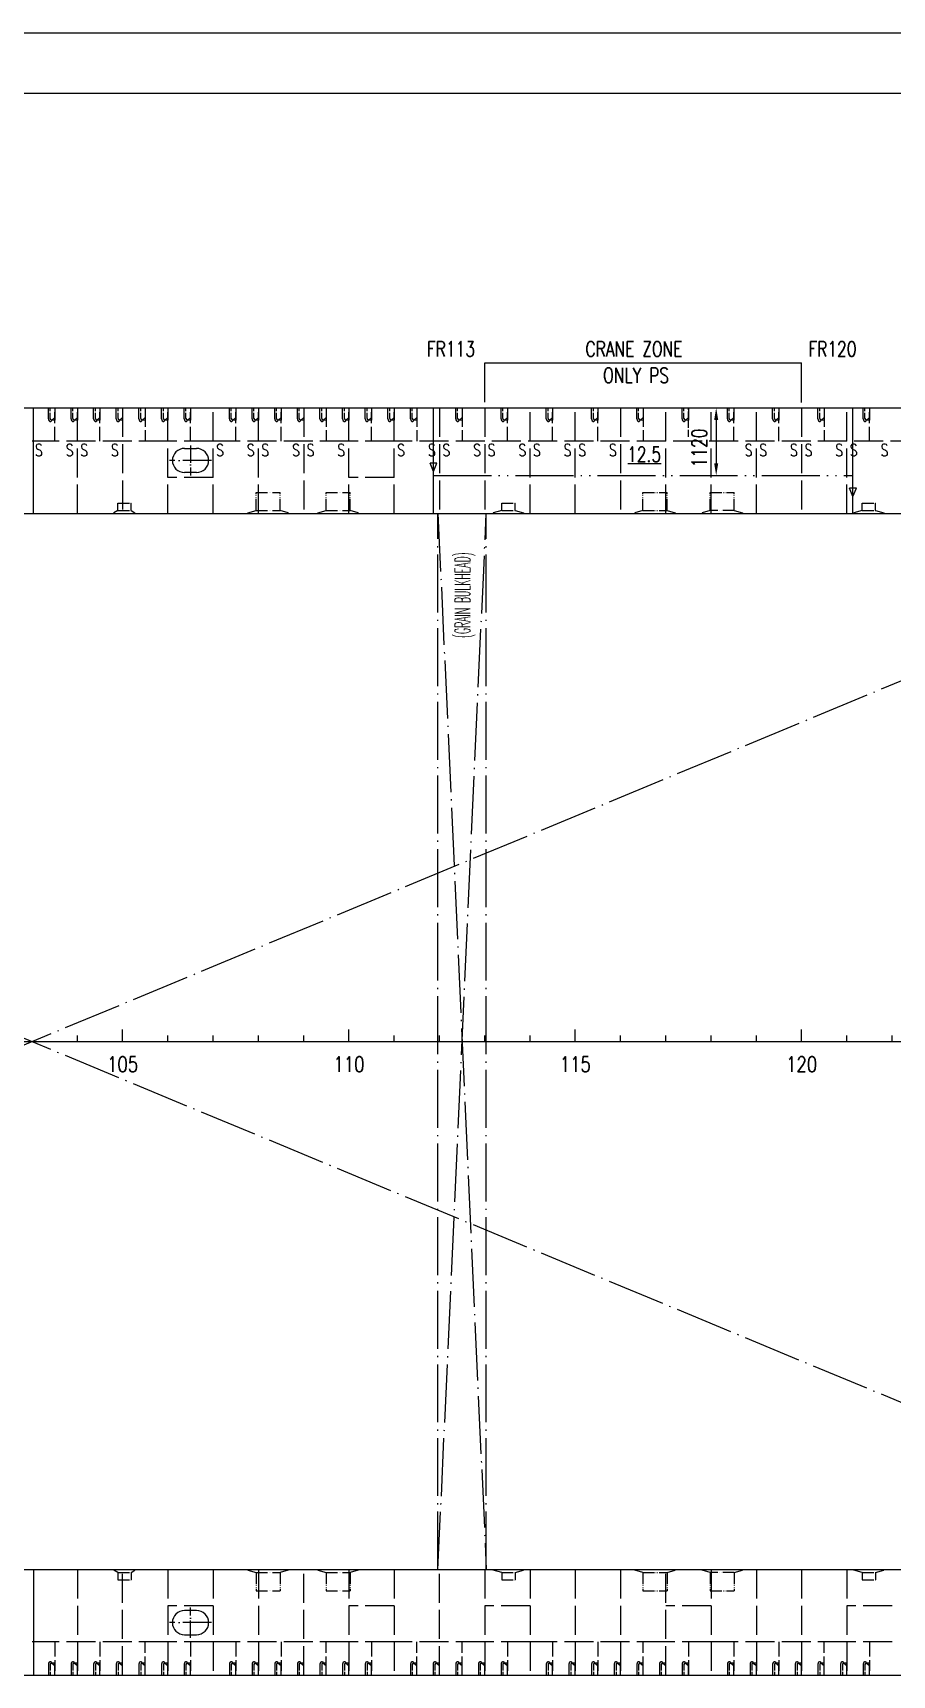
# Model space of a CAD drawing. Extents: x 373818 to 564480, y 322172 to 634257.
# Drawn here: x 500109 to 514346, y 468260 to 495477 of the extents above; entities that cross this region are included whole.
import ezdxf
from ezdxf.enums import TextEntityAlignment as Align

# ---------------------------------------------------------------- set-up
doc = ezdxf.new("R2010")
doc.units = 0
doc.header["$LTSCALE"] = 40
doc.header["$MEASUREMENT"] = 0
for name, pattern in [('ACAD_ISO02W100', [15, 12, -3]), ('ACAD_ISO04W100', [30.5, 24, -3, 0.5, -3]), ('ACAD_ISO05W100', [34, 24, -3, 0.5, -3, 0.5, -3])]:
    doc.linetypes.add(name, pattern=pattern)
doc.layers.get('0').update_dxf_attribs({"linetype": 'CONTINUOUS'})
for name, color, linetype in [('BT_ENG', 7, 'CONTINUOUS'), ('C-CEN', 4, 'ACAD_ISO04W100'), ('C-CON', 4, 'CONTINUOUS'), ('C-DAS', 4, 'ACAD_ISO02W100'), ('C-PH', 4, 'ACAD_ISO05W100'), ('FRAME', 7, 'CONTINUOUS'), ('Y-CON', 2, 'CONTINUOUS'), ('Y-DAS', 2, 'ACAD_ISO02W100'), ('Y-PH', 2, 'ACAD_ISO05W100')]:
    doc.layers.add(name, color=color, linetype=linetype)
doc.styles.add('ROMANS', font='romans.shx', dxfattribs={"width": 0.75, "height": 250, "bigfont": 'hzdx.shx'})

# ---------------------------------------------------------------- blocks, each defined once
blk = doc.blocks.new('A$C75882CA2')
at = {"layer": 'C-CON'}
for p, q in [((0, 57), (136, 114)), ((0, 57), (136, 0)), ((136, 0), (136, 114))]:
    blk.add_line(p, q, dxfattribs=at)
blk = doc.blocks.new('A$C771200ED')
at = {"layer": 'C-CON', "linetype": 'ACAD_ISO05W100', "ltscale": 0.2}
for p, q in [((135, 350), (535, 350)), ((135, 50), (135, 350)), ((535, 50), (535, 350)), ((0, 12), (135, 50)), ((0, 12), (0, 0)), ((135, 50), (535, 50)), ((670, 12), (535, 50)), ((670, 12), (670, 0))]:
    blk.add_line(p, q, dxfattribs=at)

msp = doc.modelspace()

# ---------------------------------------------------------------- linework, layer by layer
at = {"color": 2}
msp.add_line((417794.48, 494477.25), (562894.48, 494477.25), dxfattribs=at)
for p, q in [((507596.41, 489356.73), (507596.41, 490007.63)), ((512846.41, 489353.47), (512846.41, 490007.63)), ((500121.41, 487510.36), (500121.41, 489260.36)), ((500366.41, 489078.44), (500366.41, 489260.36)), ((500741.41, 489078.44), (500741.41, 489260.36)), ((501116.41, 489078.44), (501116.41, 489260.36)), ((501491.41, 489078.44), (501491.41, 489260.36)), ((501866.41, 489078.44), (501866.41, 489260.36)), ((502241.41, 489078.44), (502241.41, 489260.36)), ((502616.41, 489078.44), (502616.41, 489260.36)), ((503366.41, 489078.44), (503366.41, 489260.36)), ((503741.41, 489078.44), (503741.41, 489260.36)), ((504116.41, 489078.44), (504116.41, 489260.36)), ((504491.41, 489078.44), (504491.41, 489260.36)), ((504866.41, 489078.44), (504866.41, 489260.36)), ((505241.41, 489078.44), (505241.41, 489260.36)), ((505616.41, 489078.44), (505616.41, 489260.36)), ((505991.41, 489078.44), (505991.41, 489260.36)), ((506366.41, 489078.44), (506366.41, 489260.36)), ((507116.41, 489078.44), (507116.41, 489260.36)), ((507866.41, 489078.44), (507866.41, 489260.36)), ((508616.41, 489078.44), (508616.41, 489260.36)), ((509366.41, 489078.44), (509366.41, 489260.36)), ((510116.41, 489078.44), (510116.41, 489260.36)), ((510866.41, 489078.44), (510866.41, 489260.36)), ((511616.41, 489078.44), (511616.41, 489260.36)), ((512366.41, 489078.44), (512366.41, 489260.36)), ((513116.41, 489078.44), (513116.41, 489260.36)), ((513866.41, 489078.44), (513866.41, 489260.36)), ((502621.41, 488590.36), (502821.41, 488590.36)), ((502821.41, 488190.36), (502621.41, 488190.36)), ((479096.41, 478760.36), (521096.41, 478760.36)), ((500846.41, 478760.36), (500846.41, 478860.36)), ((501596.41, 478760.36), (501596.41, 478960.36)), ((502346.41, 478760.36), (502346.41, 478860.36)), ((503096.41, 478760.36), (503096.41, 478860.36)), ((503846.41, 478760.36), (503846.41, 478860.36)), ((504596.41, 478760.36), (504596.41, 478860.36)), ((505346.41, 478760.36), (505346.41, 478960.36)), ((506096.41, 478760.36), (506096.41, 478860.36)), ((506846.41, 478760.36), (506846.41, 478860.36)), ((507596.41, 478760.36), (507596.41, 478860.36)), ((508346.41, 478760.36), (508346.41, 478860.36)), ((509096.41, 478760.36), (509096.41, 478960.36)), ((509846.41, 478760.36), (509846.41, 478860.36)), ((510596.41, 478760.36), (510596.41, 478860.36)), ((511346.41, 478760.36), (511346.41, 478860.36)), ((512096.41, 478760.36), (512096.41, 478860.36)), ((512846.41, 478760.36), (512846.41, 478960.36)), ((513596.41, 478760.36), (513596.41, 478860.36)), ((514346.41, 478760.36), (514346.41, 478860.36)), ((500121.41, 470010.36), (500121.41, 468260.36)), ((502821.41, 469330.36), (502621.41, 469330.36)), ((502621.41, 468930.36), (502821.41, 468930.36)), ((500366.41, 468442.28), (500366.41, 468260.36)), ((500741.41, 468442.28), (500741.41, 468260.36)), ((501116.41, 468442.28), (501116.41, 468260.36)), ((501491.41, 468442.28), (501491.41, 468260.36)), ((501866.41, 468442.28), (501866.41, 468260.36)), ((502241.41, 468442.28), (502241.41, 468260.36)), ((502616.41, 468442.28), (502616.41, 468260.36)), ((503366.41, 468442.28), (503366.41, 468260.36)), ((503741.41, 468442.28), (503741.41, 468260.36)), ((504116.41, 468442.28), (504116.41, 468260.36)), ((504491.41, 468442.28), (504491.41, 468260.36)), ((504866.41, 468442.28), (504866.41, 468260.36)), ((505241.41, 468442.28), (505241.41, 468260.36)), ((505616.41, 468442.28), (505616.41, 468260.36)), ((506366.41, 468442.28), (506366.41, 468260.36)), ((506741.41, 468442.28), (506741.41, 468260.36)), ((507116.41, 468442.28), (507116.41, 468260.36)), ((507491.41, 468442.28), (507491.41, 468260.36)), ((507866.41, 468442.28), (507866.41, 468260.36)), ((508616.41, 468442.28), (508616.41, 468260.36)), ((508991.41, 468442.28), (508991.41, 468260.36)), ((509366.41, 468442.28), (509366.41, 468260.36)), ((509741.41, 468442.28), (509741.41, 468260.36)), ((510116.41, 468442.28), (510116.41, 468260.36)), ((510491.41, 468442.28), (510491.41, 468260.36)), ((510866.41, 468442.28), (510866.41, 468260.36)), ((511616.41, 468442.28), (511616.41, 468260.36)), ((511991.41, 468442.28), (511991.41, 468260.36)), ((512366.41, 468442.28), (512366.41, 468260.36)), ((512741.41, 468442.28), (512741.41, 468260.36)), ((513116.41, 468442.28), (513116.41, 468260.36)), ((513491.41, 468442.28), (513491.41, 468260.36)), ((513866.41, 468442.28), (513866.41, 468260.36))]:
    msp.add_line(p, q)
at = {"color": 1}
for p, q in [((506746.41, 487510.36), (506746.41, 489260.36)), ((513696.41, 487510.36), (513696.41, 489260.36))]:
    msp.add_line(p, q, dxfattribs=at)
at = {"color": 1, "linetype": 'ByBlock'}
msp.add_line((511431.12, 489060.36), (511431.12, 488340.36), dxfattribs=at)
for centre, radius, start, end in [((500416.41, 489078.44), 50, 180, 220.300494), ((500397.35, 489062.27), 25, 220.300494, 355.621629), ((500421.41, 489085.36), 25, 180, 270), ((500791.41, 489078.44), 50, 180, 220.300494), ((500772.35, 489062.27), 25, 220.300494, 355.621629), ((500796.41, 489085.36), 25, 180, 270), ((501166.41, 489078.44), 50, 180, 220.300494), ((501147.35, 489062.27), 25, 220.300494, 355.621629), ((501171.41, 489085.36), 25, 180, 270), ((501541.41, 489078.44), 50, 180, 220.300494), ((501522.35, 489062.27), 25, 220.300494, 355.621629), ((501546.41, 489085.36), 25, 180, 270), ((501916.41, 489078.44), 50, 180, 220.300494), ((501897.35, 489062.27), 25, 220.300494, 355.621629), ((501921.41, 489085.36), 25, 180, 270), ((502291.41, 489078.44), 50, 180, 220.300494), ((502272.35, 489062.27), 25, 220.300494, 355.621629), ((502296.41, 489085.36), 25, 180, 270), ((502666.41, 489078.44), 50, 180, 220.300494), ((502647.35, 489062.27), 25, 220.300494, 355.621629), ((502671.41, 489085.36), 25, 180, 270), ((503416.41, 489078.44), 50, 180, 220.300494), ((503397.35, 489062.27), 25, 220.300494, 355.621629), ((503421.41, 489085.36), 25, 180, 270), ((503791.41, 489078.44), 50, 180, 220.300494), ((503772.35, 489062.27), 25, 220.300494, 355.621629), ((503796.41, 489085.36), 25, 180, 270), ((504166.41, 489078.44), 50, 180, 220.300494), ((504147.35, 489062.27), 25, 220.300494, 355.621629), ((504171.41, 489085.36), 25, 180, 270), ((504541.41, 489078.44), 50, 180, 220.300494), ((504522.35, 489062.27), 25, 220.300494, 355.621629), ((504546.41, 489085.36), 25, 180, 270), ((504916.41, 489078.44), 50, 180, 220.300494), ((504897.35, 489062.27), 25, 220.300494, 355.621629), ((504921.41, 489085.36), 25, 180, 270), ((505291.41, 489078.44), 50, 180, 220.300494), ((505272.35, 489062.27), 25, 220.300494, 355.621629), ((505296.41, 489085.36), 25, 180, 270), ((505666.41, 489078.44), 50, 180, 220.300494), ((505647.35, 489062.27), 25, 220.300494, 355.621629), ((505671.41, 489085.36), 25, 180, 270), ((506041.41, 489078.44), 50, 180, 220.300494), ((506022.35, 489062.27), 25, 220.300494, 355.621629), ((506046.41, 489085.36), 25, 180, 270), ((506416.41, 489078.44), 50, 180, 220.300494), ((506397.35, 489062.27), 25, 220.300494, 355.621629), ((506421.41, 489085.36), 25, 180, 270), ((507166.41, 489078.44), 50, 180, 220.300494), ((507147.35, 489062.27), 25, 220.300494, 355.621629), ((507171.41, 489085.36), 25, 180, 270), ((507916.41, 489078.44), 50, 180, 220.300494), ((507897.35, 489062.27), 25, 220.300494, 355.621629), ((507921.41, 489085.36), 25, 180, 270), ((508666.41, 489078.44), 50, 180, 220.300494), ((508647.35, 489062.27), 25, 220.300494, 355.621629), ((508671.41, 489085.36), 25, 180, 270), ((509416.41, 489078.44), 50, 180, 220.300494), ((509397.35, 489062.27), 25, 220.300494, 355.621629), ((509421.41, 489085.36), 25, 180, 270), ((510166.41, 489078.44), 50, 180, 220.300494), ((510147.35, 489062.27), 25, 220.300494, 355.621629), ((510171.41, 489085.36), 25, 180, 270), ((510916.41, 489078.44), 50, 180, 220.300494), ((510897.35, 489062.27), 25, 220.300494, 355.621629), ((510921.41, 489085.36), 25, 180, 270), ((511666.41, 489078.44), 50, 180, 220.300494), ((511647.35, 489062.27), 25, 220.300494, 355.621629), ((511671.41, 489085.36), 25, 180, 270), ((512416.41, 489078.44), 50, 180, 220.300494), ((512397.35, 489062.27), 25, 220.300494, 355.621629), ((512421.41, 489085.36), 25, 180, 270), ((513166.41, 489078.44), 50, 180, 220.300494), ((513147.35, 489062.27), 25, 220.300494, 355.621629), ((513171.41, 489085.36), 25, 180, 270), ((513916.41, 489078.44), 50, 180, 220.300494), ((513897.35, 489062.27), 25, 220.300494, 355.621629), ((513921.41, 489085.36), 25, 180, 270), ((502621.41, 488390.36), 200, 90, 270), ((502821.41, 488390.36), 200, 270, 90), ((502621.41, 469130.36), 200, 90, 270), ((502821.41, 469130.36), 200, 270, 90), ((500416.41, 468442.28), 50, 139.699506, 180), ((500397.35, 468458.45), 25, 4.378371, 139.699506), ((500421.41, 468435.36), 25, 90, 180), ((500791.41, 468442.28), 50, 139.699506, 180), ((500772.35, 468458.45), 25, 4.378371, 139.699506), ((500796.41, 468435.36), 25, 90, 180), ((501166.41, 468442.28), 50, 139.699506, 180), ((501147.35, 468458.45), 25, 4.378371, 139.699506), ((501171.41, 468435.36), 25, 90, 180), ((501541.41, 468442.28), 50, 139.699506, 180), ((501522.35, 468458.45), 25, 4.378371, 139.699506), ((501546.41, 468435.36), 25, 90, 180), ((501916.41, 468442.28), 50, 139.699506, 180), ((501897.35, 468458.45), 25, 4.378371, 139.699506), ((501921.41, 468435.36), 25, 90, 180), ((502291.41, 468442.28), 50, 139.699506, 180), ((502272.35, 468458.45), 25, 4.378371, 139.699506), ((502296.41, 468435.36), 25, 90, 180), ((502666.41, 468442.28), 50, 139.699506, 180), ((502647.35, 468458.45), 25, 4.378371, 139.699506), ((502671.41, 468435.36), 25, 90, 180), ((503416.41, 468442.28), 50, 139.699506, 180), ((503397.35, 468458.45), 25, 4.378371, 139.699506), ((503421.41, 468435.36), 25, 90, 180), ((503791.41, 468442.28), 50, 139.699506, 180), ((503772.35, 468458.45), 25, 4.378371, 139.699506), ((503796.41, 468435.36), 25, 90, 180), ((504166.41, 468442.28), 50, 139.699506, 180), ((504147.35, 468458.45), 25, 4.378371, 139.699506), ((504171.41, 468435.36), 25, 90, 180), ((504541.41, 468442.28), 50, 139.699506, 180), ((504522.35, 468458.45), 25, 4.378371, 139.699506), ((504546.41, 468435.36), 25, 90, 180), ((504916.41, 468442.28), 50, 139.699506, 180), ((504897.35, 468458.45), 25, 4.378371, 139.699506), ((504921.41, 468435.36), 25, 90, 180), ((505291.41, 468442.28), 50, 139.699506, 180), ((505272.35, 468458.45), 25, 4.378371, 139.699506), ((505296.41, 468435.36), 25, 90, 180), ((505666.41, 468442.28), 50, 139.699506, 180), ((505647.35, 468458.45), 25, 4.378371, 139.699506), ((505671.41, 468435.36), 25, 90, 180), ((506416.41, 468442.28), 50, 139.699506, 180), ((506397.35, 468458.45), 25, 4.378371, 139.699506), ((506421.41, 468435.36), 25, 90, 180), ((506791.41, 468442.28), 50, 139.699506, 180), ((506772.35, 468458.45), 25, 4.378371, 139.699506), ((506796.41, 468435.36), 25, 90, 180), ((507166.41, 468442.28), 50, 139.699506, 180), ((507147.35, 468458.45), 25, 4.378371, 139.699506), ((507171.41, 468435.36), 25, 90, 180), ((507541.41, 468442.28), 50, 139.699506, 180), ((507522.35, 468458.45), 25, 4.378371, 139.699506), ((507546.41, 468435.36), 25, 90, 180), ((507916.41, 468442.28), 50, 139.699506, 180), ((507897.35, 468458.45), 25, 4.378371, 139.699506), ((507921.41, 468435.36), 25, 90, 180), ((508666.41, 468442.28), 50, 139.699506, 180), ((508647.35, 468458.45), 25, 4.378371, 139.699506), ((508671.41, 468435.36), 25, 90, 180), ((509041.41, 468442.28), 50, 139.699506, 180), ((509022.35, 468458.45), 25, 4.378371, 139.699506), ((509046.41, 468435.36), 25, 90, 180), ((509416.41, 468442.28), 50, 139.699506, 180), ((509397.35, 468458.45), 25, 4.378371, 139.699506), ((509421.41, 468435.36), 25, 90, 180), ((509791.41, 468442.28), 50, 139.699506, 180), ((509772.35, 468458.45), 25, 4.378371, 139.699506), ((509796.41, 468435.36), 25, 90, 180), ((510166.41, 468442.28), 50, 139.699506, 180), ((510147.35, 468458.45), 25, 4.378371, 139.699506), ((510171.41, 468435.36), 25, 90, 180), ((510541.41, 468442.28), 50, 139.699506, 180), ((510522.35, 468458.45), 25, 4.378371, 139.699506), ((510546.41, 468435.36), 25, 90, 180), ((510916.41, 468442.28), 50, 139.699506, 180), ((510897.35, 468458.45), 25, 4.378371, 139.699506), ((510921.41, 468435.36), 25, 90, 180), ((511666.41, 468442.28), 50, 139.699506, 180), ((511647.35, 468458.45), 25, 4.378371, 139.699506), ((511671.41, 468435.36), 25, 90, 180), ((512041.41, 468442.28), 50, 139.699506, 180), ((512022.35, 468458.45), 25, 4.378371, 139.699506), ((512046.41, 468435.36), 25, 90, 180), ((512416.41, 468442.28), 50, 139.699506, 180), ((512397.35, 468458.45), 25, 4.378371, 139.699506), ((512421.41, 468435.36), 25, 90, 180), ((512791.41, 468442.28), 50, 139.699506, 180), ((512772.35, 468458.45), 25, 4.378371, 139.699506), ((512796.41, 468435.36), 25, 90, 180), ((513166.41, 468442.28), 50, 139.699506, 180), ((513147.35, 468458.45), 25, 4.378371, 139.699506), ((513171.41, 468435.36), 25, 90, 180), ((513541.41, 468442.28), 50, 139.699506, 180), ((513522.35, 468458.45), 25, 4.378371, 139.699506), ((513546.41, 468435.36), 25, 90, 180), ((513916.41, 468442.28), 50, 139.699506, 180), ((513897.35, 468458.45), 25, 4.378371, 139.699506), ((513921.41, 468435.36), 25, 90, 180)]:
    msp.add_arc(centre, radius, start, end)
for points in [[(511397.78, 489060.36), (511464.45, 489060.36), (511431.12, 489260.36)], [(511397.78, 488340.36), (511464.45, 488340.36), (511431.12, 488140.36)]]:
    msp.add_solid(points, dxfattribs=at)
at = {"layer": 'BT_ENG'}
msp.add_line((415294.48, 495477.25), (563894.48, 495477.25), dxfattribs=at)
at = {"layer": 'C-CEN', "ltscale": 0.3}
for p, q in [((502721.41, 488640.36), (502721.41, 488140.36)), ((502721.41, 468880.36), (502721.41, 469380.36))]:
    msp.add_line(p, q, dxfattribs=at)
at = {"layer": 'C-CEN', "ltscale": 0.5}
for p, q in [((503071.41, 488390.36), (502371.41, 488390.36)), ((503071.41, 469130.36), (502371.41, 469130.36))]:
    msp.add_line(p, q, dxfattribs=at)
at = {"layer": 'C-CEN'}
for p, q in [((506821.41, 470010.36), (506821.41, 487510.36)), ((506821.41, 470010.36), (507621.41, 487510.36)), ((506821.41, 487510.36), (507621.41, 470010.36)), ((507621.41, 470010.36), (507621.41, 487510.36)), ((479234.28, 487422.49), (520948.89, 470102.24)), ((479243.94, 470102.24), (520948.89, 487418.48))]:
    msp.add_line(p, q, dxfattribs=at)
at = {"layer": 'C-CON'}
msp.add_line((507596.41, 490007.63), (512846.41, 490007.63), dxfattribs=at)
at = {"layer": 'C-CON', "linetype": 'ACAD_ISO05W100', "ltscale": 0.2}
for p, q in [((510216.41, 487560.36), (510216.41, 487860.36)), ((510216.41, 487860.36), (510616.41, 487860.36)), ((510616.41, 487560.36), (510616.41, 487860.36)), ((511331.53, 487860.36), (511731.53, 487860.36)), ((511331.53, 487560.36), (511331.53, 487860.36)), ((511731.53, 487560.36), (511731.53, 487860.36)), ((501516.41, 487560.36), (501451.41, 487522.36)), ((501451.41, 487510.36), (501451.41, 487522.36)), ((501516.41, 487560.36), (501516.41, 487680.36)), ((501516.41, 487680.36), (501736.41, 487680.36)), ((501516.41, 487560.36), (501736.41, 487560.36)), ((501736.41, 487560.36), (501736.41, 487680.36)), ((501736.41, 487560.36), (501801.41, 487522.36)), ((501801.41, 487510.36), (501801.41, 487522.36)), ((507877.78, 487560.36), (507737.78, 487522.36)), ((507737.78, 487522.36), (507737.78, 487510.36)), ((507877.78, 487680.36), (508097.78, 487680.36)), ((507877.78, 487560.36), (507877.78, 487680.36)), ((507877.78, 487560.36), (508097.78, 487560.36)), ((508097.78, 487560.36), (508097.78, 487680.36)), ((508097.78, 487560.36), (508237.78, 487522.36)), ((508237.78, 487522.36), (508237.78, 487510.36)), ((510216.41, 487560.36), (510081.41, 487522.36)), ((510081.41, 487522.36), (510081.41, 487510.36)), ((510216.41, 487560.36), (510616.41, 487560.36)), ((510616.41, 487560.36), (510751.41, 487522.36)), ((510751.41, 487522.36), (510751.41, 487510.36)), ((511331.53, 487560.36), (511196.53, 487522.36)), ((511196.53, 487522.36), (511196.53, 487510.36)), ((511731.53, 487560.36), (511331.53, 487560.36)), ((511731.53, 487560.36), (511866.53, 487522.36)), ((511866.53, 487522.36), (511866.53, 487510.36)), ((513850.9, 487560.36), (513710.9, 487522.36)), ((513710.9, 487522.36), (513710.9, 487510.36)), ((513850.9, 487680.36), (514070.9, 487680.36)), ((513850.9, 487560.36), (513850.9, 487680.36)), ((513850.9, 487560.36), (514070.9, 487560.36)), ((514070.9, 487560.36), (514070.9, 487680.36)), ((514070.9, 487560.36), (514210.9, 487522.36)), ((514210.9, 487522.36), (514210.9, 487510.36)), ((501451.41, 470010.36), (501451.41, 469998.36)), ((501516.41, 469960.36), (501451.41, 469998.36)), ((501516.41, 469960.36), (501736.41, 469960.36)), ((501516.41, 469960.36), (501516.41, 469840.36)), ((501516.41, 469840.36), (501736.41, 469840.36)), ((501736.41, 469960.36), (501801.41, 469998.36)), ((501736.41, 469960.36), (501736.41, 469840.36)), ((501801.41, 470010.36), (501801.41, 469998.36)), ((507737.78, 469998.36), (507737.78, 470010.36)), ((507877.78, 469960.36), (507737.78, 469998.36)), ((507877.78, 469960.36), (507877.78, 469840.36)), ((507877.78, 469960.36), (508097.78, 469960.36)), ((507877.78, 469840.36), (508097.78, 469840.36)), ((508097.78, 469960.36), (508237.78, 469998.36)), ((508097.78, 469960.36), (508097.78, 469840.36)), ((508237.78, 469998.36), (508237.78, 470010.36)), ((510081.41, 469998.36), (510081.41, 470010.36)), ((510216.41, 469960.36), (510081.41, 469998.36)), ((510216.41, 469960.36), (510616.41, 469960.36)), ((510216.41, 469960.36), (510216.41, 469660.36)), ((510616.41, 469960.36), (510751.41, 469998.36)), ((510616.41, 469960.36), (510616.41, 469660.36)), ((510751.41, 469998.36), (510751.41, 470010.36)), ((511196.53, 469998.36), (511196.53, 470010.36)), ((511331.53, 469960.36), (511196.53, 469998.36)), ((511731.53, 469960.36), (511331.53, 469960.36)), ((511331.53, 469960.36), (511331.53, 469660.36)), ((511731.53, 469960.36), (511866.53, 469998.36)), ((511731.53, 469960.36), (511731.53, 469660.36)), ((511866.53, 469998.36), (511866.53, 470010.36)), ((513710.9, 469998.36), (513710.9, 470010.36)), ((513850.9, 469960.36), (513710.9, 469998.36)), ((513850.9, 469960.36), (514070.9, 469960.36)), ((513850.9, 469960.36), (513850.9, 469840.36)), ((513850.9, 469840.36), (514070.9, 469840.36)), ((514070.9, 469960.36), (514210.9, 469998.36)), ((514070.9, 469960.36), (514070.9, 469840.36)), ((514210.9, 469998.36), (514210.9, 470010.36)), ((510216.41, 469660.36), (510616.41, 469660.36)), ((511331.53, 469660.36), (511731.53, 469660.36))]:
    msp.add_line(p, q, dxfattribs=at)
at = {"layer": 'C-DAS', "ltscale": 0.2}
for p, q in [((500396.41, 489085.36), (500396.41, 489260.36)), ((500771.41, 489085.36), (500771.41, 489260.36)), ((501146.41, 489085.36), (501146.41, 489260.36)), ((501521.41, 489085.36), (501521.41, 489260.36)), ((501896.41, 489085.36), (501896.41, 489260.36)), ((502271.41, 489085.36), (502271.41, 489260.36)), ((502646.41, 489085.36), (502646.41, 489260.36)), ((503396.41, 489085.36), (503396.41, 489260.36)), ((503771.41, 489085.36), (503771.41, 489260.36)), ((504146.41, 489085.36), (504146.41, 489260.36)), ((504521.41, 489085.36), (504521.41, 489260.36)), ((504896.41, 489085.36), (504896.41, 489260.36)), ((505271.41, 489085.36), (505271.41, 489260.36)), ((505646.41, 489085.36), (505646.41, 489260.36)), ((506021.41, 489085.36), (506021.41, 489260.36)), ((506396.41, 489085.36), (506396.41, 489260.36)), ((507146.41, 489085.36), (507146.41, 489260.36)), ((507896.41, 489085.36), (507896.41, 489260.36)), ((508646.41, 489085.36), (508646.41, 489260.36)), ((509396.41, 489085.36), (509396.41, 489260.36)), ((510146.41, 489085.36), (510146.41, 489260.36)), ((510896.41, 489085.36), (510896.41, 489260.36)), ((511646.41, 489085.36), (511646.41, 489260.36)), ((512396.41, 489085.36), (512396.41, 489260.36)), ((513146.41, 489085.36), (513146.41, 489260.36)), ((513896.41, 489085.36), (513896.41, 489260.36)), ((500396.41, 468435.36), (500396.41, 468260.36)), ((500771.41, 468435.36), (500771.41, 468260.36)), ((501146.41, 468435.36), (501146.41, 468260.36)), ((501521.41, 468435.36), (501521.41, 468260.36)), ((501896.41, 468435.36), (501896.41, 468260.36)), ((502271.41, 468435.36), (502271.41, 468260.36)), ((502646.41, 468435.36), (502646.41, 468260.36)), ((503396.41, 468435.36), (503396.41, 468260.36)), ((503771.41, 468435.36), (503771.41, 468260.36)), ((504146.41, 468435.36), (504146.41, 468260.36)), ((504521.41, 468435.36), (504521.41, 468260.36)), ((504896.41, 468435.36), (504896.41, 468260.36)), ((505271.41, 468435.36), (505271.41, 468260.36)), ((505646.41, 468435.36), (505646.41, 468260.36)), ((506396.41, 468435.36), (506396.41, 468260.36)), ((506771.41, 468435.36), (506771.41, 468260.36)), ((507146.41, 468435.36), (507146.41, 468260.36)), ((507521.41, 468435.36), (507521.41, 468260.36)), ((507896.41, 468435.36), (507896.41, 468260.36)), ((508646.41, 468435.36), (508646.41, 468260.36)), ((509021.41, 468435.36), (509021.41, 468260.36)), ((509396.41, 468435.36), (509396.41, 468260.36)), ((509771.41, 468435.36), (509771.41, 468260.36)), ((510146.41, 468435.36), (510146.41, 468260.36)), ((510521.41, 468435.36), (510521.41, 468260.36)), ((510896.41, 468435.36), (510896.41, 468260.36)), ((511646.41, 468435.36), (511646.41, 468260.36)), ((512021.41, 468435.36), (512021.41, 468260.36)), ((512396.41, 468435.36), (512396.41, 468260.36)), ((512771.41, 468435.36), (512771.41, 468260.36)), ((513146.41, 468435.36), (513146.41, 468260.36)), ((513521.41, 468435.36), (513521.41, 468260.36)), ((513896.41, 468435.36), (513896.41, 468260.36))]:
    msp.add_line(p, q, dxfattribs=at)
at = {"layer": 'C-DAS'}
for p, q in [((500846.41, 487510.36), (500846.41, 489260.36)), ((501596.41, 489260.36), (501596.41, 487510.36)), ((502346.41, 487510.36), (502346.41, 489260.36)), ((503846.41, 487510.36), (503846.41, 489260.36)), ((504596.41, 489260.36), (504596.41, 487510.36)), ((505346.41, 487510.36), (505346.41, 489260.36)), ((506846.41, 489260.36), (506846.41, 487510.36)), ((507596.41, 489260.36), (507596.41, 487510.36)), ((509096.41, 487510.36), (509096.41, 489260.36)), ((509846.41, 489260.36), (509846.41, 487510.36)), ((510596.41, 487510.36), (510596.41, 489260.36)), ((512096.41, 487510.36), (512096.41, 489260.36)), ((512846.41, 489260.36), (512846.41, 487510.36)), ((513596.41, 487510.36), (513596.41, 489260.36)), ((502346.41, 488710.36), (500096.41, 488710.36)), ((505346.41, 488710.36), (503096.41, 488710.36)), ((516596.41, 488710.36), (506096.41, 488710.36)), ((500846.41, 470010.36), (500846.41, 468260.36)), ((501596.41, 468260.36), (501596.41, 470010.36)), ((502346.41, 470010.36), (502346.41, 468260.36)), ((503846.41, 470010.36), (503846.41, 468260.36)), ((504596.41, 468260.36), (504596.41, 470010.36)), ((505346.41, 470010.36), (505346.41, 468260.36)), ((506846.41, 468260.36), (506846.41, 470010.36)), ((507596.41, 470010.36), (507596.41, 468260.36)), ((509096.41, 470010.36), (509096.41, 468260.36)), ((509846.41, 470010.36), (509846.41, 468260.36)), ((510596.41, 468260.36), (510596.41, 470010.36)), ((512096.41, 470010.36), (512096.41, 468260.36)), ((512846.41, 470010.36), (512846.41, 468260.36)), ((513596.41, 470010.36), (513596.41, 468260.36)), ((502346.41, 468810.36), (500096.41, 468810.36)), ((505346.41, 468810.36), (503096.41, 468810.36)), ((507596.41, 468810.36), (506096.41, 468810.36)), ((510596.41, 468810.36), (508346.41, 468810.36)), ((513596.41, 468810.36), (511346.41, 468810.36))]:
    msp.add_line(p, q, dxfattribs=at)
at = {"layer": 'C-PH'}
msp.add_line((510518.22, 488333.41), (509965.74, 488333.41), dxfattribs=at)
at = {"layer": 'Y-CON'}
for p, q in [((449096.41, 487510.36), (521096.41, 487510.36)), ((449096.41, 470010.36), (521096.41, 470010.36)), ((474096.41, 468260.36), (513496.41, 468260.36)), ((513496.41, 468260.36), (515496.41, 468260.36))]:
    msp.add_line(p, q, dxfattribs=at)
for points in [[(474096.41, 489260.36), (513496.41, 489260.36), (515496.41, 489260.36), (518746.41, 489260.36), (520629.51, 489260.36), (521996.41, 489260.36), (525858.41, 489260.36), (526667.41, 489256.76), (528496.41, 489195.56), (528538.41, 489193.06), (530143.41, 489057.76), (531746.41, 488839.76), (533311.41, 488549.96)], [(500471.41, 489260.36), (500471.41, 489060.36), (500421.41, 489060.36), (500471.41, 489100.36)], [(500846.41, 489260.36), (500846.41, 489060.36), (500796.41, 489060.36), (500846.41, 489100.36)], [(501221.41, 489260.36), (501221.41, 489060.36), (501171.41, 489060.36), (501221.41, 489100.36)], [(501596.41, 489260.36), (501596.41, 489060.36), (501546.41, 489060.36), (501596.41, 489100.36)], [(501971.41, 489260.36), (501971.41, 489060.36), (501921.41, 489060.36), (501971.41, 489100.36)], [(502346.41, 489260.36), (502346.41, 489060.36), (502296.41, 489060.36), (502346.41, 489100.36)], [(502721.41, 489260.36), (502721.41, 489060.36), (502671.41, 489060.36), (502721.41, 489100.36)], [(503471.41, 489260.36), (503471.41, 489060.36), (503421.41, 489060.36), (503471.41, 489100.36)], [(503846.41, 489260.36), (503846.41, 489060.36), (503796.41, 489060.36), (503846.41, 489100.36)], [(504221.41, 489260.36), (504221.41, 489060.36), (504171.41, 489060.36), (504221.41, 489100.36)], [(504596.41, 489260.36), (504596.41, 489060.36), (504546.41, 489060.36), (504596.41, 489100.36)], [(504971.41, 489260.36), (504971.41, 489060.36), (504921.41, 489060.36), (504971.41, 489100.36)], [(505346.41, 489260.36), (505346.41, 489060.36), (505296.41, 489060.36), (505346.41, 489100.36)], [(505721.41, 489260.36), (505721.41, 489060.36), (505671.41, 489060.36), (505721.41, 489100.36)], [(506096.41, 489260.36), (506096.41, 489060.36), (506046.41, 489060.36), (506096.41, 489100.36)], [(506471.41, 489260.36), (506471.41, 489060.36), (506421.41, 489060.36), (506471.41, 489100.36)], [(507221.41, 489260.36), (507221.41, 489060.36), (507171.41, 489060.36), (507221.41, 489100.36)], [(507971.41, 489260.36), (507971.41, 489060.36), (507921.41, 489060.36), (507971.41, 489100.36)], [(508721.41, 489260.36), (508721.41, 489060.36), (508671.41, 489060.36), (508721.41, 489100.36)], [(509471.41, 489260.36), (509471.41, 489060.36), (509421.41, 489060.36), (509471.41, 489100.36)], [(510221.41, 489260.36), (510221.41, 489060.36), (510171.41, 489060.36), (510221.41, 489100.36)], [(510971.41, 489260.36), (510971.41, 489060.36), (510921.41, 489060.36), (510971.41, 489100.36)], [(511721.41, 489260.36), (511721.41, 489060.36), (511671.41, 489060.36), (511721.41, 489100.36)], [(512471.41, 489260.36), (512471.41, 489060.36), (512421.41, 489060.36), (512471.41, 489100.36)], [(513221.41, 489260.36), (513221.41, 489060.36), (513171.41, 489060.36), (513221.41, 489100.36)], [(513971.41, 489260.36), (513971.41, 489060.36), (513921.41, 489060.36), (513971.41, 489100.36)], [(500471.41, 468260.36), (500471.41, 468460.36), (500421.41, 468460.36), (500471.41, 468420.36)], [(500846.41, 468260.36), (500846.41, 468460.36), (500796.41, 468460.36), (500846.41, 468420.36)], [(501221.41, 468260.36), (501221.41, 468460.36), (501171.41, 468460.36), (501221.41, 468420.36)], [(501596.41, 468260.36), (501596.41, 468460.36), (501546.41, 468460.36), (501596.41, 468420.36)], [(501971.41, 468260.36), (501971.41, 468460.36), (501921.41, 468460.36), (501971.41, 468420.36)], [(502346.41, 468260.36), (502346.41, 468460.36), (502296.41, 468460.36), (502346.41, 468420.36)], [(502721.41, 468260.36), (502721.41, 468460.36), (502671.41, 468460.36), (502721.41, 468420.36)], [(503471.41, 468260.36), (503471.41, 468460.36), (503421.41, 468460.36), (503471.41, 468420.36)], [(503846.41, 468260.36), (503846.41, 468460.36), (503796.41, 468460.36), (503846.41, 468420.36)], [(504221.41, 468260.36), (504221.41, 468460.36), (504171.41, 468460.36), (504221.41, 468420.36)], [(504596.41, 468260.36), (504596.41, 468460.36), (504546.41, 468460.36), (504596.41, 468420.36)], [(504971.41, 468260.36), (504971.41, 468460.36), (504921.41, 468460.36), (504971.41, 468420.36)], [(505346.41, 468260.36), (505346.41, 468460.36), (505296.41, 468460.36), (505346.41, 468420.36)], [(505721.41, 468260.36), (505721.41, 468460.36), (505671.41, 468460.36), (505721.41, 468420.36)], [(506471.41, 468260.36), (506471.41, 468460.36), (506421.41, 468460.36), (506471.41, 468420.36)], [(506846.41, 468260.36), (506846.41, 468460.36), (506796.41, 468460.36), (506846.41, 468420.36)], [(507221.41, 468260.36), (507221.41, 468460.36), (507171.41, 468460.36), (507221.41, 468420.36)], [(507596.41, 468260.36), (507596.41, 468460.36), (507546.41, 468460.36), (507596.41, 468420.36)], [(507971.41, 468260.36), (507971.41, 468460.36), (507921.41, 468460.36), (507971.41, 468420.36)], [(508721.41, 468260.36), (508721.41, 468460.36), (508671.41, 468460.36), (508721.41, 468420.36)], [(509096.41, 468260.36), (509096.41, 468460.36), (509046.41, 468460.36), (509096.41, 468420.36)], [(509471.41, 468260.36), (509471.41, 468460.36), (509421.41, 468460.36), (509471.41, 468420.36)], [(509846.41, 468260.36), (509846.41, 468460.36), (509796.41, 468460.36), (509846.41, 468420.36)], [(510221.41, 468260.36), (510221.41, 468460.36), (510171.41, 468460.36), (510221.41, 468420.36)], [(510596.41, 468260.36), (510596.41, 468460.36), (510546.41, 468460.36), (510596.41, 468420.36)], [(510971.41, 468260.36), (510971.41, 468460.36), (510921.41, 468460.36), (510971.41, 468420.36)], [(511721.41, 468260.36), (511721.41, 468460.36), (511671.41, 468460.36), (511721.41, 468420.36)], [(512096.41, 468260.36), (512096.41, 468460.36), (512046.41, 468460.36), (512096.41, 468420.36)], [(512471.41, 468260.36), (512471.41, 468460.36), (512421.41, 468460.36), (512471.41, 468420.36)], [(512846.41, 468260.36), (512846.41, 468460.36), (512796.41, 468460.36), (512846.41, 468420.36)], [(513221.41, 468260.36), (513221.41, 468460.36), (513171.41, 468460.36), (513221.41, 468420.36)], [(513596.41, 468260.36), (513596.41, 468460.36), (513546.41, 468460.36), (513596.41, 468420.36)], [(513971.41, 468260.36), (513971.41, 468460.36), (513921.41, 468460.36), (513971.41, 468420.36)]]:
    msp.add_lwpolyline(points, dxfattribs=at)
at = {"layer": 'Y-DAS', "ltscale": 0.5}
for p, q in [((500471.41, 488710.36), (500471.41, 489190.36)), ((501221.41, 488710.36), (501221.41, 489190.36)), ((501971.41, 489190.36), (501971.41, 488710.36)), ((502721.41, 488710.36), (502721.41, 489190.36)), ((503471.41, 488710.36), (503471.41, 489190.36)), ((504221.41, 488710.36), (504221.41, 489190.36)), ((504971.41, 489190.36), (504971.41, 488710.36)), ((505721.41, 488710.36), (505721.41, 489190.36)), ((506471.41, 489190.36), (506471.41, 488710.36)), ((507221.41, 489190.36), (507221.41, 488710.36)), ((507971.41, 488710.36), (507971.41, 489190.36)), ((508721.41, 488710.36), (508721.41, 489190.36)), ((509471.41, 488710.36), (509471.41, 489190.36)), ((510221.41, 489190.36), (510221.41, 488710.36)), ((511721.41, 488710.36), (511721.41, 489190.36)), ((512471.41, 488710.36), (512471.41, 489190.36)), ((513221.41, 489190.36), (513221.41, 488710.36)), ((513971.41, 488710.36), (513971.41, 489190.36)), ((500471.41, 468810.36), (500471.41, 468330.36)), ((501221.41, 468810.36), (501221.41, 468330.36)), ((501971.41, 468330.36), (501971.41, 468810.36)), ((502721.41, 468810.36), (502721.41, 468330.36)), ((503471.41, 468810.36), (503471.41, 468330.36)), ((504221.41, 468810.36), (504221.41, 468330.36)), ((504971.41, 468330.36), (504971.41, 468810.36)), ((505721.41, 468810.36), (505721.41, 468330.36)), ((506471.41, 468330.36), (506471.41, 468810.36)), ((507221.41, 468330.36), (507221.41, 468810.36)), ((507971.41, 468810.36), (507971.41, 468330.36)), ((508721.41, 468810.36), (508721.41, 468330.36)), ((509471.41, 468810.36), (509471.41, 468330.36)), ((510221.41, 468330.36), (510221.41, 468810.36)), ((510971.41, 468810.36), (510971.41, 468260.36)), ((511721.41, 468810.36), (511721.41, 468330.36)), ((512471.41, 468810.36), (512471.41, 468330.36)), ((513221.41, 468330.36), (513221.41, 468810.36)), ((513971.41, 468810.36), (513971.41, 468330.36))]:
    msp.add_line(p, q, dxfattribs=at)
at = {"layer": 'Y-DAS'}
for p, q in [((503096.41, 487510.36), (503096.41, 489260.36)), ((506096.41, 487510.36), (506096.41, 489260.36)), ((508346.41, 487510.36), (508346.41, 489260.36)), ((511346.41, 487510.36), (511346.41, 489260.36)), ((503096.41, 488710.36), (502346.41, 488710.36)), ((506096.41, 488710.36), (505346.41, 488710.36)), ((503096.41, 488110.36), (502346.41, 488110.36)), ((506096.41, 488110.36), (505346.41, 488110.36)), ((503096.41, 470010.36), (503096.41, 468260.36)), ((506096.41, 470010.36), (506096.41, 468260.36)), ((508346.41, 470010.36), (508346.41, 468260.36)), ((511346.41, 470010.36), (511346.41, 468260.36)), ((503096.41, 469410.36), (502346.41, 469410.36)), ((506096.41, 469410.36), (505346.41, 469410.36)), ((508346.41, 469410.36), (507596.41, 469410.36)), ((511346.41, 469410.36), (510596.41, 469410.36)), ((514346.41, 469410.36), (513596.41, 469410.36)), ((503096.41, 468810.36), (502346.41, 468810.36)), ((506096.41, 468810.36), (505346.41, 468810.36)), ((508346.41, 468810.36), (507596.41, 468810.36)), ((511346.41, 468810.36), (510596.41, 468810.36)), ((514346.41, 468810.36), (513596.41, 468810.36))]:
    msp.add_line(p, q, dxfattribs=at)
at = {"layer": 'Y-DAS', "ltscale": 0.25}
msp.add_line((510971.41, 488780.36), (510971.41, 489260.36), dxfattribs=at)
at = {"layer": 'Y-PH'}
msp.add_line((506746.41, 488140.36), (513696.41, 488140.36), dxfattribs=at)

# ---------------------------------------------------------------- block references
for p in [(503671.41, 487510.36), (504831.41, 487510.36)]:
    msp.add_blockref('A$C771200ED', p)
at = {"xscale": -1, "rotation": 180.0000000000089}
for p in [(503671.41, 470010.36), (504831.41, 470010.36)]:
    msp.add_blockref('A$C771200ED', p, dxfattribs=at)
at = {"layer": 'C-CON', "rotation": 90}
for p in [(506803.65, 488209.47), (513753.65, 487793.41)]:
    msp.add_blockref('A$C75882CA2', p, dxfattribs=at)

# ---------------------------------------------------------------- texts
at = {"style": 'ROMANS', "width": 0.45}
msp.add_text('(GRAIN BULKHEAD)', height=250, rotation=90, dxfattribs=at).set_placement((507352.37, 485447.32))
at = {"char_height": 250, "width": 4189.5335, "attachment_point": 1, "style": 'ROMANS'}
for s, insert in [('FR113', (506638.83, 490363.31)), ('CRANE ZONE', (509265.51, 490363.31)), ('FR120', (512959.56, 490363.31)), ('ONLY PS', (509557.57, 489925.9)), ('12.5', (509955.9, 488616.63))]:
    msp.add_mtext(s, dxfattribs=dict(at, insert=insert))
at = {"color": 1, "linetype": 'ByBlock', "insert": (511150, 488919.39), "char_height": 250, "attachment_point": 6, "rotation": 90, "style": 'ROMANS'}
msp.add_mtext('\\A1;1120', dxfattribs=at)
at = {"char_height": 200, "attachment_point": 5, "style": 'ROMANS'}
for insert in [(500209.19, 488563.41), (500718.3, 488563.41), (500959.19, 488563.41), (501468.3, 488563.41), (503209.19, 488563.41), (503718.3, 488563.41), (503959.19, 488563.41), (504468.3, 488563.41), (504709.19, 488563.41), (505218.3, 488563.41), (506209.19, 488563.41), (506718.3, 488563.41), (506959.19, 488563.41), (507468.3, 488563.41), (507709.19, 488563.41), (508218.3, 488563.41), (508459.19, 488563.41), (508968.3, 488563.41), (509209.19, 488563.41), (509718.3, 488563.41), (511968.3, 488563.41), (512209.19, 488563.41), (512718.3, 488563.41), (512959.19, 488563.41), (513468.3, 488563.41), (513709.19, 488563.41), (514218.3, 488563.41)]:
    msp.add_mtext('S', dxfattribs=dict(at, insert=insert))
at = {"layer": 'FRAME', "style": 'ROMANS', "width": 0.8}
for s, p in [('105', (501596.41, 478385.36)), ('110', (505346.41, 478385.36)), ('115', (509096.41, 478385.36)), ('120', (512846.41, 478385.36))]:
    msp.add_text(s, height=250, dxfattribs=at).set_placement(p, align=Align.MIDDLE)

doc.saveas('drawing.dxf')
